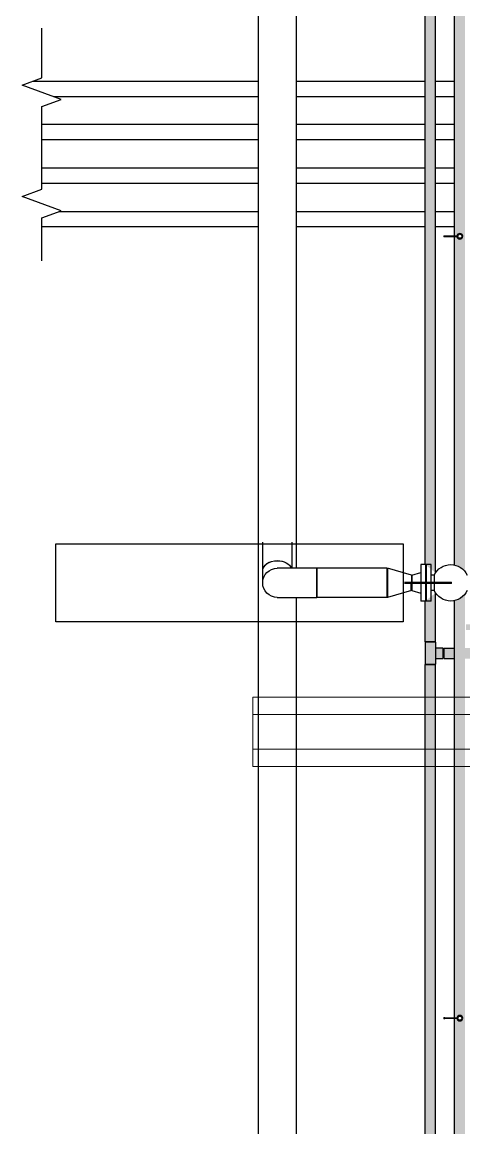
# Model space of a CAD drawing. Header units: millimetres. Extents: x 553637 to 584936, y 5008 to 53898.
# Drawn here: x 555607 to 558151, y 40749 to 47113 of the extents above; entities that cross this region are included whole.
import ezdxf

# ---------------------------------------------------------------- set-up
doc = ezdxf.new("R2010")
doc.units = ezdxf.units.MM
doc.header["$LTSCALE"] = 10
doc.header["$MEASUREMENT"] = 0
for name, color, linetype in [('1', 1, 'Continuous'), ('2', 2, 'Continuous'), ('8', 8, 'Continuous'), ('CAÑERIAS PH 30', 94, 'Continuous')]:
    doc.layers.add(name, color=color, linetype=linetype)

# ---------------------------------------------------------------- blocks, each defined once
blk = doc.blocks.new('SL-01')
at = {"layer": '8', "lineweight": 0}
for p, q in [((1400, 200), (-1400, 200)), ((-1400, -200), (-1400, 200)), ((1400, -200), (1400, 200)), ((1400, 100), (-1400, 100)), ((1400, -100), (-1400, -100)), ((1400, -200), (-1400, -200))]:
    blk.add_line(p, q, dxfattribs=at)

msp = doc.modelspace()

# ---------------------------------------------------------------- hatches: boundary and pattern name
at = {"layer": 'CAÑERIAS PH 30'}
h = msp.add_hatch(color=256, dxfattribs=at)
h.dxf.hatch_style = 1
h.paths.add_polyline_path([(558158.3, 48668.7), (558097.9, 48668.7), (558097.9, 45883.1), (558112.3, 45883.1, -0.927041), (558144.1, 45880.7, -0.927041), (558112.3, 45878.3), (558097.9, 45878.3), (558097.9, 43988.5), (558158.3, 43950.6)])
h.paths.add_polyline_path([(557988.5, 47913.2), (557928.2, 47913.2), (557928.2, 43990.9), (557988.5, 43944.4)])
h.paths.add_polyline_path([(557988.5, 48042.2), (557928.2, 48042.2), (557928.2, 47915.2), (557988.5, 47915.2)])
h.paths.add_polyline_path([(557997.2, 48088.7), (557919.5, 48088.7), (557928.2, 48044.2), (557988.5, 48044.2)])
h.paths.add_polyline_path([(558034.6, 48107.7), (557882.2, 48107.7), (557882.2, 48088.7), (558034.6, 48088.7)])
h.paths.add_polyline_path([(558034.6, 48008.9), (557988.5, 48008.9), (557988.5, 47948.5), (558034.6, 47948.5)])
h.paths.add_polyline_path([(558097.9, 48009.1), (558036.6, 48009.1), (558036.6, 47948.7), (558097.9, 47948.7)])
h.paths.add_polyline_path([(559232.6, 48147.4), (558163.2, 48147.4), (558163.2, 48114), (559232.6, 48114)])
h.paths.add_polyline_path([(559024.1, 48009.1), (558158.3, 48009.1), (558158.3, 47948.7), (559024.1, 47948.7)])
h.paths.add_polyline_path([(559068.5, 48017.8), (559024.1, 48009.1), (559024.1, 47948.7), (559068.5, 47940)])
h.paths.add_polyline_path([(559087.6, 48055.1), (559068.5, 48055.1), (559068.5, 47902.7), (559087.6, 47902.7)])
h.paths.add_polyline_path([(559108.2, 48055.1), (559089.2, 48055.1), (559089.2, 47902.7), (559108.2, 47902.7)])
h.paths.add_polyline_path([(559152.7, 48009.1), (559108.2, 48017.8), (559108.2, 47940), (559152.7, 47948.7)])
h.paths.add_polyline_path([(559249.9, 48184.7), (559235.7, 48184.7), (559235.7, 48076.7), (559249.9, 48076.7)])
h.paths.add_polyline_path([(559265.7, 48184.7), (559251.5, 48184.7), (559251.5, 48076.7), (559265.7, 48076.7)])
h.paths.add_polyline_path([(565654.3, 48009.1), (559154.3, 48009.1), (559154.3, 47948.7), (565654.3, 47948.7)])
h.paths.add_polyline_path([(565635.9, 48147.4), (559268.8, 48147.4), (559268.8, 48114), (565635.9, 48114)])
h.paths.add_polyline_path([(565827.7, 48009.1), (565687.7, 48009.1), (565687.7, 47948.7), (565827.7, 47948.7)])
h.paths.add_polyline_path([(565863, 47978.7, -0.414247), (565893.2, 48008.9), (565829.7, 48008.9), (565829.7, 47948.5), (565863, 47948.5)])
h.paths.add_polyline_path([(565923.3, 47978.7, 1.000097), (565863, 47978.7), (565863, 47948.5), (565863, 47915.2), (565923.3, 47915.2)])
h.paths.add_polyline_path([(565923.3, 47913.2), (565863, 47913.2), (565863, 47775.9), (565923.3, 47775.9)])
h.paths.add_polyline_path([(565923.3, 47775.9), (565863, 47775.9), (565854.3, 47731.4), (565932, 47731.4)])
h.paths.add_polyline_path([(565969.4, 47731.4), (565817, 47731.4), (565817, 47712.4), (565969.4, 47712.4)])
h.paths.add_polyline_path([(565724.9, 47720.9), (565617, 47720.9), (565617, 47706.7), (565724.9, 47706.7)])
h.paths.add_polyline_path([(565687.7, 48095.7), (565654.3, 48095.7), (565654.3, 47723.9), (565687.7, 47723.9)])
h.paths.add_polyline_path([(565654.3, 48130.7), (565654.3, 48109.9), (565687.7, 48109.9), (565687.7, 48130.7, 0.999882)])
h.paths.add_polyline_path([(565650.1, 48148.9), (565635.9, 48148.9), (565635.9, 48112.5), (565650.1, 48112.5)])
h.paths.add_polyline_path([(565670, 48147.4), (565650.1, 48147.4), (565650.1, 48114), (565654.3, 48114), (565654.3, 48130.7, -0.396902)])
h.paths.add_polyline_path([(565689.2, 48109.9), (565652.7, 48109.9), (565652.7, 48095.7), (565689.2, 48095.7)])
h = msp.add_hatch(color=256, dxfattribs=at)
h.dxf.hatch_style = 1
h.paths.add_polyline_path([(558158.3, 43450.5), (558158.3, 43450.5), (558158.3, 43821.7), (558097.9, 43783.8), (558097.9, 41383.1), (558112.3, 41383.1, -0.927041), (558144.1, 41380.7, -0.927041), (558112.3, 41378.3), (558097.9, 41378.3), (558097.9, 39430.6), (558158.3, 39490.9)])
h.paths.add_polyline_path([(557988.5, 43415.2), (557928.2, 43415.2), (557928.2, 39470.3), (557988.5, 39462.3)])
h.paths.add_polyline_path([(557988.5, 43544.2), (557928.2, 43544.2), (557928.2, 43417.2), (557988.5, 43417.2)])
h.paths.add_polyline_path([(557988.5, 43827.9), (557928.2, 43781.4), (557928.2, 43546.2), (557988.5, 43546.2)])
h.paths.add_polyline_path([(558032.6, 43510.9), (557988.5, 43510.9), (557988.5, 43450.5), (558032.6, 43450.5)])
h.paths.add_polyline_path([(558097.9, 43510.9), (558036.6, 43510.9), (558036.6, 43450.5), (558097.9, 43450.5)])
h.paths.add_polyline_path([(558321.7, 43510.9), (558158.3, 43510.9), (558158.3, 43450.5), (558321.7, 43450.5)])
h.paths.add_polyline_path([(558321.7, 43647.4), (558163.2, 43647.4), (558163.2, 43614), (558321.7, 43614)])
h.paths.add_polyline_path([(559232.6, 43648.1), (558436, 43648.1), (558436, 43614.7), (559232.6, 43614.7)])
h.paths.add_polyline_path([(559024.1, 43510.9), (558436, 43510.9), (558436, 43450.5), (559024.1, 43450.5)])
h.paths.add_polyline_path([(559068.5, 43519.6), (559024.1, 43510.9), (559024.1, 43450.5), (559068.5, 43441.8)])
h.paths.add_polyline_path([(559087.6, 43556.9), (559068.5, 43556.9), (559068.5, 43404.5), (559087.6, 43404.5)])
h.paths.add_polyline_path([(559108.2, 43556.9), (559089.2, 43556.9), (559089.2, 43404.5), (559108.2, 43404.5)])
h.paths.add_polyline_path([(559152.7, 43510.9), (559108.2, 43519.6), (559108.2, 43441.8), (559152.7, 43450.5)])
h.paths.add_polyline_path([(559249.9, 43685.4), (559235.7, 43685.4), (559235.7, 43577.5), (559249.9, 43577.5)])
h.paths.add_polyline_path([(559265.7, 43685.4), (559251.5, 43685.4), (559251.5, 43577.5), (559265.7, 43577.5)])
h.paths.add_polyline_path([(565654.3, 43510.9), (559154.3, 43510.9), (559154.3, 43450.5), (565654.3, 43450.5)])
h.paths.add_polyline_path([(565635.9, 43648.1), (559268.8, 43648.1), (559268.8, 43614.7), (565635.9, 43614.7)])
h.paths.add_polyline_path([(565921.3, 43480.7, 1.000097), (565861, 43480.7), (565861, 43417.2), (565921.3, 43417.2)])
h.paths.add_polyline_path([(565891.1, 43510.9), (565827.7, 43510.9), (565827.7, 43450.5), (565861, 43450.5), (565861, 43480.7, -0.414247)])
h.paths.add_polyline_path([(565825.7, 43510.9), (565687.7, 43510.9), (565687.7, 43450.5), (565825.7, 43450.5)])
h.paths.add_polyline_path([(565654.3, 43631.4), (565654.3, 43610.6), (565687.7, 43610.6), (565687.7, 43631.4, 0.999882)])
h.paths.add_polyline_path([(565687.7, 43596.4), (565654.3, 43596.4), (565654.3, 43224.7), (565687.7, 43224.7)])
h.paths.add_polyline_path([(565689.2, 43610.6), (565652.7, 43610.6), (565652.7, 43596.4), (565689.2, 43596.4)])
h.paths.add_polyline_path([(565650.1, 43649.6), (565635.9, 43649.6), (565635.9, 43613.2), (565650.1, 43613.2)])
h.paths.add_polyline_path([(565724.9, 43221.6), (565617, 43221.6), (565617, 43207.4), (565724.9, 43207.4)])
h.paths.add_polyline_path([(565921.3, 43415.2), (565861, 43415.2), (565861, 43277.9), (565921.3, 43277.9)])
h.paths.add_polyline_path([(565921.3, 43277.9), (565861, 43277.9), (565852.3, 43233.4), (565930, 43233.4)])
h.paths.add_polyline_path([(565967.4, 43233.4), (565815, 43233.4), (565815, 43214.4), (565967.4, 43214.4)])

# ---------------------------------------------------------------- linework, layer by layer
at = {"layer": '1', "flags": 128}
msp.add_lwpolyline([(555719.8, 45739.2), (555719.8, 45986.9), (555832.5, 46027.9), (555607, 46110), (555719.8, 46151), (555719.8, 46627.4), (555832.5, 46668.4), (555607, 46750.5), (555719.8, 46791.5), (555719.8, 47078.7)], dxfattribs=at)
at = {"layer": '2'}
for p, q in [((556966.9, 48754.9), (556966.9, 24298.7)), ((557186, 48754.9), (557186, 43970.3)), ((556992.3, 44120.8), (556992.3, 43954.9)), ((557160.6, 44120.8), (557160.6, 43970.3)), ((557931.3, 43990.9), (557902.8, 43990.9)), ((557902.8, 43990.9), (557902.8, 43890.2)), ((557931.3, 43890.2), (557931.3, 43990.9)), ((557962.9, 43990.9), (557934.4, 43990.9)), ((557934.4, 43990.9), (557934.4, 43890.2)), ((557962.9, 43890.2), (557962.9, 43990.9)), ((556992.3, 43953.5), (556992.3, 43886.2)), ((557305.1, 43970.3), (557076.5, 43970.3)), ((557305.1, 43802), (557305.1, 43970.3)), ((557307.1, 43802), (557307.1, 43970.3)), ((557708.3, 43970.3), (557307.1, 43970.3)), ((557708.3, 43970.3), (557708.3, 43802)), ((557850, 43930.6), (557710.3, 43970.3)), ((557710.3, 43970.3), (557710.3, 43802)), ((557850, 43930.6), (557850, 43890.2)), ((557852, 43930.6), (557902.8, 43944.8)), ((557852, 43930.6), (557852, 43890.2)), ((557934.4, 43960.8), (557931.3, 43960.8)), ((557980.8, 43930.6), (557962.9, 43930.6)), ((557980.8, 43930.6), (557980.8, 43890.2)), ((557809, 43890.2), (558079.7, 43890.2)), ((558079.7, 43882.1), (557809, 43882.1)), ((557848, 43841.7), (557848, 43882.1)), ((557850, 43841.7), (557850, 43882.1)), ((557852, 43882.1), (557852, 43841.7)), ((557902.8, 43882.1), (557902.8, 43781.4)), ((557931.3, 43781.4), (557931.3, 43882.1)), ((557934.4, 43882.1), (557934.4, 43781.4)), ((557962.9, 43781.4), (557962.9, 43882.1)), ((557980.8, 43882.1), (557980.8, 43841.7)), ((558079.7, 43882.1), (558079.7, 43890.2)), ((557076.5, 43802), (557305.1, 43802)), ((557186, 43802), (557186, 39470.3)), ((557710.3, 43802), (557307.1, 43802)), ((557850, 43841.7), (557710.3, 43802)), ((557852, 43841.7), (557902.8, 43827.5)), ((557934.4, 43811.5), (557931.3, 43811.5)), ((557980.8, 43841.7), (557962.9, 43841.7)), ((557931.3, 43781.4), (557902.8, 43781.4)), ((557962.9, 43781.4), (557934.4, 43781.4))]:
    msp.add_line(p, q, dxfattribs=at)
at = {"layer": '2', "extrusion": (0, 0, -1)}
for centre, radius, start, end in [((-558075.7, 43886.2), 104.8, 25.10272, 154.89728), ((-557076.5, 43886.2), 84.1, 270, 90), ((-558075.7, 43886.2), 104.8, 205.10272, 334.89728)]:
    msp.add_arc(centre, radius, start, end, dxfattribs=at)
at = {"layer": '2', "extrusion": (-4.15321e-31, 1.19431e-16, -1)}
msp.add_ellipse((557076.5, 43954.9), major_axis=(-84.1, 0), ratio=0.707107, start_param=6.2713, end_param=7.853982, dxfattribs=at)
at = {"layer": '2', "extrusion": (-1.38248e-32, 1.19431e-16, -1)}
msp.add_ellipse((557076.5, 43953.5), major_axis=(-84.1, 0), ratio=0.707107, start_param=0, end_param=1.570796, dxfattribs=at)
at = {"layer": '2', "extrusion": (0, 0, -1)}
msp.add_ellipse((557076.5, 43954.9), major_axis=(-84.1, 0), ratio=0.707107, start_param=1.570796, end_param=2.880261, dxfattribs=at)
at = {"layer": '2', "extrusion": (4.16208e-32, -1.19431e-16, -1)}
msp.add_ellipse((557076.5, 43953.5), major_axis=(-84.1, 0), ratio=0.707107, start_param=1.570796, end_param=2.855571, dxfattribs=at)
at = {"layer": '8'}
for p, q in [((555670.5, 46773.6), (556966.9, 46773.6)), ((557186, 46773.6), (557928.2, 46773.6)), ((557988.5, 46773.6), (558097.9, 46773.6)), ((555787.8, 46684.7), (556966.9, 46684.7)), ((557186, 46684.7), (557928.2, 46684.7)), ((557988.5, 46684.7), (558097.9, 46684.7)), ((556966.9, 46523.6), (555719.8, 46523.6)), ((557928.2, 46523.6), (557186, 46523.6)), ((558097.9, 46523.6), (557988.5, 46523.6)), ((556966.9, 46434.7), (555719.8, 46434.7)), ((557928.2, 46434.7), (557186, 46434.7)), ((558097.9, 46434.7), (557988.5, 46434.7)), ((555719.8, 46273.8), (556966.9, 46273.8)), ((557186, 46273.8), (557928.2, 46273.8)), ((557988.5, 46273.8), (558097.9, 46273.8)), ((555821.1, 46023.7), (556966.9, 46023.7)), ((557186, 46023.7), (557928.2, 46023.7)), ((557988.5, 46023.7), (558097.9, 46023.7))]:
    msp.add_line(p, q, dxfattribs=at)
at = {"layer": '8', "flags": 128}
for points in [[(556966.9, 46184.9), (555719.8, 46184.9)], [(557928.2, 46184.9), (557186, 46184.9)], [(558097.9, 46184.9), (557988.5, 46184.9)], [(556966.9, 45934.8), (555719.8, 45934.8)], [(557928.2, 45934.8), (557186, 45934.8)], [(558097.9, 45934.8), (557988.5, 45934.8)]]:
    msp.add_lwpolyline(points, dxfattribs=at)
msp.add_lwpolyline([(555801.8, 44111.2), (557801.8, 44111.2), (557801.8, 43661.2), (555801.8, 43661.2)], close=True, dxfattribs=at)
at = {"layer": 'CAÑERIAS PH 30', "color": 3}
for p, q in [((558097.9, 45883.1), (558097.9, 48668.7)), ((557928.2, 43990.9), (557928.2, 47913.2)), ((557988.5, 43944.4), (557988.5, 47913.2)), ((558035.9, 45883.9), (558042.3, 45883.9)), ((558035.9, 45883.9), (558035.9, 45877.5)), ((558042.3, 45883.9), (558042.3, 45877.5)), ((558042.3, 45877.5), (558035.9, 45877.5)), ((558042.3, 45883.1), (558112.1, 45883.1)), ((558112.1, 45878.3), (558042.3, 45878.3)), ((558097.9, 43988.5), (558097.9, 45878.3)), ((557988.5, 43546.2), (557988.5, 43827.9)), ((558097.9, 41383.1), (558097.9, 43783.8)), ((557928.2, 43546.2), (557928.2, 43781.4)), ((557988.5, 43546.2), (557928.2, 43546.2)), ((557928.2, 43544.2), (557928.2, 43417.2)), ((557988.5, 43544.2), (557928.2, 43544.2)), ((557988.5, 43544.2), (557988.5, 43417.2)), ((558032.6, 43510.9), (557988.5, 43510.9)), ((558032.6, 43450.5), (558032.6, 43510.9)), ((558036.6, 43510.9), (558097.9, 43510.9)), ((558036.6, 43450.5), (558036.6, 43510.9)), ((557928.2, 43417.2), (557988.5, 43417.2)), ((557928.2, 43415.2), (557988.5, 43415.2)), ((557928.2, 39470.3), (557928.2, 43415.2)), ((557988.5, 43450.5), (558032.6, 43450.5)), ((557988.5, 39462.3), (557988.5, 43415.2)), ((558036.6, 43450.5), (558097.9, 43450.5)), ((558035.9, 41383.9), (558042.3, 41383.9)), ((558035.9, 41383.9), (558035.9, 41377.5)), ((558042.3, 41377.5), (558035.9, 41377.5)), ((558042.3, 41383.9), (558042.3, 41377.5)), ((558042.3, 41383.1), (558112.1, 41383.1)), ((558112.1, 41378.3), (558042.3, 41378.3)), ((558097.9, 39430.6), (558097.9, 41378.3))]:
    msp.add_line(p, q, dxfattribs=at)
at = {"layer": 'CAÑERIAS PH 30', "color": 3, "extrusion": (0, 0, -1)}
for centre in [(-558128.1, 45880.7), (-558128.1, 41380.7)]:
    msp.add_circle(centre, 16, dxfattribs=at)
at = {"layer": 'CAÑERIAS PH 30', "color": 3}
for centre in [(558128.1, 45880.7), (558128.1, 41380.7)]:
    msp.add_circle(centre, 11.6, dxfattribs=at)

# ---------------------------------------------------------------- block references
at = {"layer": '2', "lineweight": 0}
msp.add_blockref('SL-01', (558335.6, 43028.6), dxfattribs=at)

doc.saveas('drawing.dxf')
